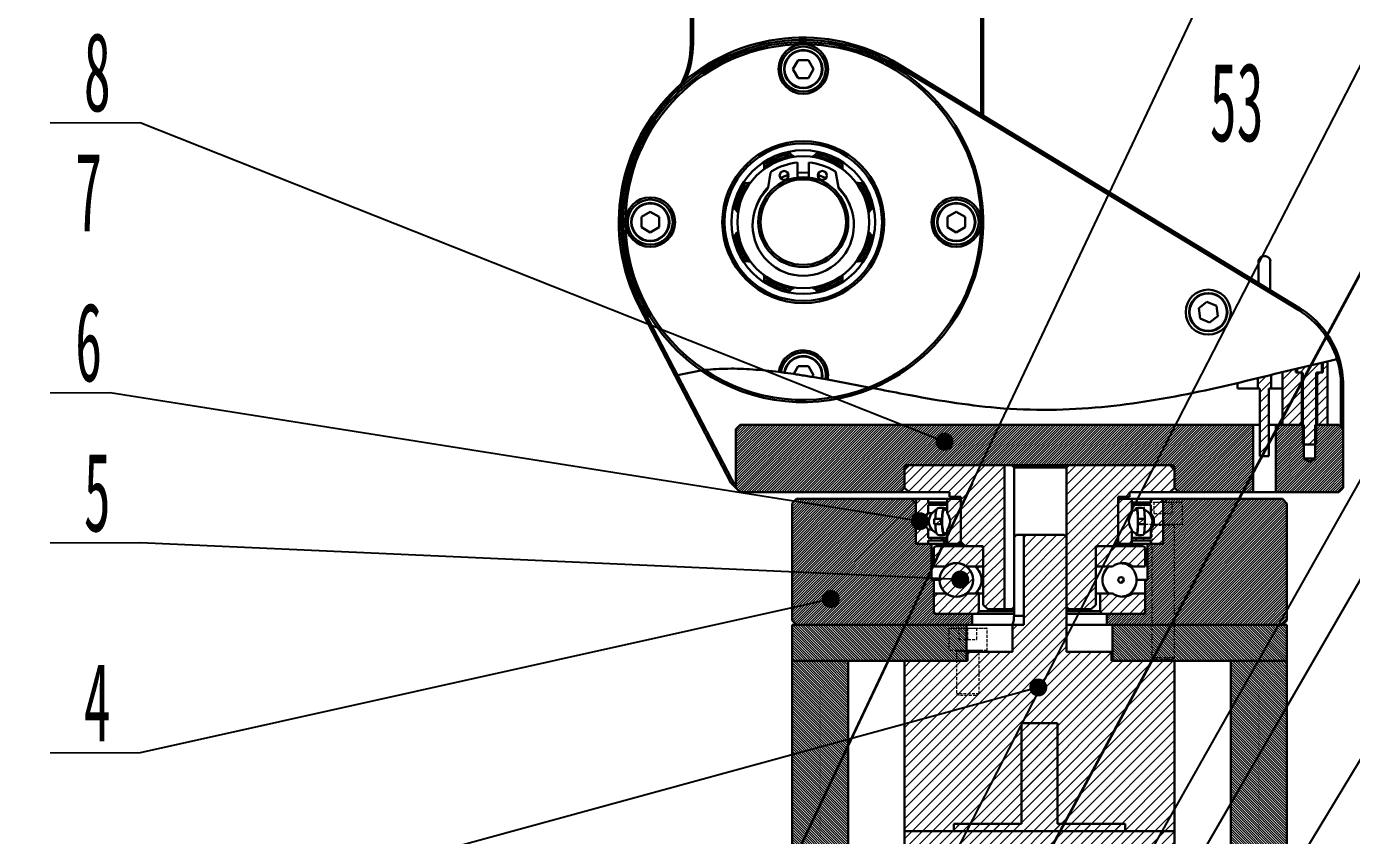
# Model space of a CAD drawing. Header units: millimetres. Extents: x 0 to 4220, y 0 to 2956.
# Drawn here: x 469 to 1058, y 1723 to 2083 of the extents above; entities that cross this region are included whole.
import ezdxf

# ---------------------------------------------------------------- set-up
doc = ezdxf.new("R2010")
doc.units = ezdxf.units.MM
doc.linetypes.add('SLD-实线', pattern=[0])
doc.linetypes.add('SLD-虚线', pattern=[1.905, 1.27, -0.635])
doc.layers.add('文字', color=7, linetype='SLD-实线', lineweight=15)
doc.styles.add('SLDTEXTSTYLE4', font='HYSWLONGFANGSONG.TTF', dxfattribs={"width": 0.67})
doc.styles.get("Standard").update_dxf_attribs({"font": 'HYSWLONGFANGSONG.TTF'})
doc.dimstyles.new('SLDDIMSTYLE0', dxfattribs={"dimtxt": 0, "dimasz": 8, "dimexe": 0, "dimexo": 0.0625, "dimgap": 0, "dimtad": 0, "dimtih": 1, "dimtoh": 1, "dimdec": 0, "dimrnd": 1e-09, "dimzin": 0, "dimdsep": 46, "dimtxsty": 'Standard', "dimblk1": 'DOT', "dimblk2": 'DOT', "dimsah": 1, "dimcen": 0.09, "dimadec": 0, "dimazin": 0, "dimtfac": 8, "dimtdec": 0, "dimtofl": 0, "dimtmove": 0, "dimatfit": 3, "dimldrblk": 'DOT', "dimfxl": 0, "dimfrac": 2, "dimtolj": 1, "dimtzin": 0, "dimarcsym": 0})
doc.dimstyles.new('SLDDIMSTYLE1', dxfattribs={"dimtxt": 0, "dimasz": 30, "dimexe": 0, "dimexo": 0.0625, "dimgap": 0, "dimtad": 0, "dimtih": 1, "dimtoh": 1, "dimdec": 0, "dimrnd": 1e-09, "dimzin": 0, "dimdsep": 46, "dimtxsty": 'Standard', "dimblk1": 'NONE', "dimblk2": 'NONE', "dimsah": 1, "dimcen": 0.09, "dimadec": 0, "dimazin": 0, "dimtfac": 30, "dimtdec": 0, "dimtofl": 0, "dimtmove": 0, "dimatfit": 3, "dimldrblk": 'NONE', "dimfxl": 0, "dimfrac": 2, "dimtolj": 1, "dimtzin": 0, "dimarcsym": 0})

# ---------------------------------------------------------------- blocks, each defined once
blk = doc.blocks.new('SW_NOTE_7')
at = {"layer": '文字', "color": 0}
for p, q in [((-40, 0), (0, 0)), ((0, 0), (-40, 0)), ((-40, 0), (0, 0)), ((0, 0), (-40, 0)), ((-40, 0), (0, 0)), ((0, 0), (-40, 0))]:
    blk.add_line(p, q, dxfattribs=at)
at = {"layer": '文字', "color": 0, "insert": (-25.13, 40.12), "char_height": 35, "attachment_point": 1, "style": 'SLDTEXTSTYLE4'}
blk.add_mtext('5', dxfattribs=at)
blk = doc.blocks.new('_DOT')
at = {"color": 0, "linetype": 'ByBlock', "lineweight": -2}
blk.add_line((-0.5, 0), (-1, 0), dxfattribs=at)
at = {"color": 0, "linetype": 'ByBlock', "const_width": 0.5}
blk.add_lwpolyline([(-0.25, 0, 1), (0.25, 0, 1)], format="xyb", close=True, dxfattribs=at)
blk = doc.blocks.new('SW_NOTE_11')
at = {"layer": '文字', "color": 0}
for p, q in [((-40, 0), (0, 0)), ((0, 0), (-40, 0)), ((-40, 0), (0, 0)), ((0, 0), (-40, 0)), ((-40, 0), (0, 0)), ((0, 0), (-40, 0))]:
    blk.add_line(p, q, dxfattribs=at)
at = {"layer": '文字', "color": 0, "insert": (-25.13, 40.12), "char_height": 35, "attachment_point": 1, "style": 'SLDTEXTSTYLE4'}
blk.add_mtext('4', dxfattribs=at)
blk = doc.blocks.new('SW_NOTE_12')
at = {"layer": '文字', "color": 0}
for p, q in [((-40, 0), (0, 0)), ((0, 0), (-40, 0)), ((-40, 0), (0, 0)), ((0, 0), (-40, 0)), ((-40, 0), (0, 0)), ((0, 0), (-40, 0))]:
    blk.add_line(p, q, dxfattribs=at)
at = {"layer": '文字', "color": 0, "insert": (-25.1, 40.12), "char_height": 35, "attachment_point": 1, "style": 'SLDTEXTSTYLE4'}
blk.add_mtext('8', dxfattribs=at)
blk = doc.blocks.new('_NONE')
blk = doc.blocks.new('SW_NOTE_24')
at = {"layer": '文字', "color": 0}
for p, q in [((-26.67, 0), (0, 0)), ((0, 0), (-26.67, 0)), ((-26.67, 0), (0, 0)), ((0, 0), (-26.67, 0)), ((-26.67, 0), (0, 0)), ((0, 0), (-26.67, 0))]:
    blk.add_line(p, q, dxfattribs=at)
at = {"layer": '文字', "color": 0, "insert": (-9.64, 40.12), "char_height": 35, "attachment_point": 2, "style": 'SLDTEXTSTYLE4'}
blk.add_mtext('6', dxfattribs=at)

msp = doc.modelspace()

# ---------------------------------------------------------------- hatches: boundary and pattern name
at = {"linetype": 'SLD-实线', "lineweight": 0}
h = msp.add_hatch(dxfattribs=at)
h.set_pattern_fill('ANSI31', style=0)
edge = h.paths.add_edge_path(flags=0)
edge.add_line((1042.17, 1932.75), (1042.17, 1932.45))
edge.add_line((1042.17, 1932.45), (1040.93, 1932.45))
edge.add_spline(control_points=[(1040.93, 1932.45), (1038.68, 1931.91), (1036.44, 1931.36), (1034.18, 1930.81)], knot_values=[0.936884, 0.936884, 0.936884, 0.936884, 0.940173, 0.940173, 0.940173, 0.940173], weights=[1, 1, 1, 1], degree=3, periodic=0)
edge.add_line((1034.18, 1930.81), (1034.18, 1929.05))
edge.add_line((1034.18, 1929.05), (1036.28, 1929.05))
edge.add_arc((1036.28, 1928.65), 0.4, 0, 90, ccw=False)
edge.add_line((1036.68, 1928.65), (1036.68, 1897.55))
edge.add_line((1036.68, 1897.55), (1037.55, 1897.05))
edge.add_line((1037.55, 1897.05), (1041.82, 1897.05))
edge.add_line((1041.82, 1897.05), (1042.68, 1897.55))
edge.add_line((1042.68, 1897.55), (1042.68, 1928.65))
edge.add_arc((1043.08, 1928.65), 0.4, 90, 180, ccw=False)
edge.add_line((1043.08, 1929.05), (1045.18, 1929.05))
edge.add_line((1045.18, 1929.05), (1045.18, 1933.47))
edge.add_spline(control_points=[(1045.18, 1933.47), (1044.18, 1933.23), (1043.17, 1932.99), (1042.17, 1932.75)], knot_values=[0.934799, 0.934799, 0.934799, 0.934799, 0.936277, 0.936277, 0.936277, 0.936277], weights=[1, 1, 1, 1], degree=3, periodic=0)
h = msp.add_hatch(dxfattribs=at)
h.set_pattern_fill('ANSI31', style=0)
edge = h.paths.add_edge_path(flags=0)
edge.add_line((1047.68, 1905.85), (1047.68, 1934.05))
edge.add_spline(control_points=[(1047.68, 1934.05), (1047.02, 1933.9), (1046.35, 1933.74), (1045.68, 1933.58)], knot_values=[0.933572, 0.933572, 0.933572, 0.933572, 0.934554, 0.934554, 0.934554, 0.934554], weights=[1, 1, 1, 1], degree=3, periodic=0)
edge.add_line((1045.68, 1933.58), (1045.68, 1929.05))
edge.add_line((1045.68, 1929.05), (1043.08, 1929.05))
edge.add_line((1043.08, 1929.05), (1043.08, 1905.85))
edge.add_line((1043.08, 1905.85), (1047.68, 1905.85))
h = msp.add_hatch(dxfattribs=at)
h.set_pattern_fill('ANSI31', style=0)
edge = h.paths.add_edge_path(flags=0)
edge.add_line((1016.68, 1926.51), (1016.68, 1921.85))
edge.add_line((1016.68, 1921.85), (1017.68, 1921.85))
edge.add_line((1017.68, 1921.85), (1017.68, 1891.85))
edge.add_line((1017.68, 1891.85), (1021.68, 1891.85))
edge.add_line((1021.68, 1891.85), (1021.68, 1921.85))
edge.add_line((1021.68, 1921.85), (1022.68, 1921.85))
edge.add_line((1022.68, 1921.85), (1022.68, 1927.98))
edge.add_spline(control_points=[(1022.68, 1927.98), (1020.69, 1927.49), (1018.69, 1927), (1016.68, 1926.51)], knot_values=[0.945734, 0.945734, 0.945734, 0.945734, 0.948611, 0.948611, 0.948611, 0.948611], weights=[1, 1, 1, 1], degree=3, periodic=0)
h = msp.add_hatch(dxfattribs=at)
h.set_pattern_fill('ANSI31', style=0)
edge = h.paths.add_edge_path(flags=0)
edge.add_line((1027.68, 1929.21), (1027.68, 1905.85))
edge.add_line((1027.68, 1905.85), (1036.28, 1905.85))
edge.add_line((1036.28, 1905.85), (1036.28, 1929.05))
edge.add_line((1036.28, 1929.05), (1033.68, 1929.05))
edge.add_line((1033.68, 1929.05), (1033.68, 1930.69))
edge.add_spline(control_points=[(1033.68, 1930.69), (1031.69, 1930.2), (1029.69, 1929.71), (1027.68, 1929.21)], knot_values=[0.940416, 0.940416, 0.940416, 0.940416, 0.943324, 0.943324, 0.943324, 0.943324], weights=[1, 1, 1, 1], degree=3, periodic=0)
h = msp.add_hatch(dxfattribs=at)
h.set_pattern_fill('ANSI31', scale=0.25, style=0)
edge = h.paths.add_edge_path(flags=0)
edge.add_line((784.68, 1903.85), (784.68, 1877.85))
edge.add_line((784.68, 1877.85), (786.68, 1875.85))
edge.add_line((786.68, 1875.85), (857.68, 1875.85))
edge.add_line((857.68, 1875.85), (859.68, 1877.85))
edge.add_line((859.68, 1877.85), (859.68, 1886.85))
edge.add_arc((860.68, 1886.85), 1, 90, 180, ccw=False)
edge.add_line((860.68, 1887.85), (978.68, 1887.85))
edge.add_arc((978.68, 1886.85), 1, 0, 90, ccw=False)
edge.add_line((979.68, 1886.85), (979.68, 1877.85))
edge.add_line((979.68, 1877.85), (981.68, 1875.85))
edge.add_line((981.68, 1875.85), (1014.68, 1875.85))
edge.add_line((1014.68, 1875.85), (1014.68, 1905.85))
edge.add_line((1014.68, 1905.85), (786.68, 1905.85))
edge.add_line((786.68, 1905.85), (784.68, 1903.85))
h = msp.add_hatch(dxfattribs=at)
h.set_pattern_fill('ANSI31', scale=0.25, style=0)
h.paths.add_polyline_path([(1037.18, 1890.85), (1037.18, 1905.85), (1024.68, 1905.85), (1024.68, 1875.85), (1052.68, 1875.85), (1054.68, 1877.85), (1054.68, 1903.85), (1052.68, 1905.85), (1042.18, 1905.85), (1042.18, 1890.85), (1039.68, 1889.35)], flags=0)
h = msp.add_hatch(dxfattribs=at)
h.set_pattern_fill('ANSI31', style=0)
h.paths.add_polyline_path([(886.68, 1851.85), (894.68, 1851.85), (894.68, 1825.85), (896.68, 1823.85), (904.08, 1823.85), (904.08, 1887.85), (861.68, 1887.85), (859.68, 1885.85), (859.68, 1877.85), (861.68, 1875.85), (879.68, 1875.85), (879.68, 1873.85), (884.68, 1873.85), (884.68, 1853.85)], flags=0)
h = msp.add_hatch(dxfattribs=at)
h.set_pattern_fill('ANSI31', style=0)
h.paths.add_polyline_path([(944.68, 1851.85), (952.68, 1851.85), (954.68, 1853.85), (954.68, 1873.85), (959.68, 1873.85), (959.68, 1875.85), (977.68, 1875.85), (979.68, 1877.85), (979.68, 1885.85), (977.68, 1887.85), (932.68, 1887.85), (931.68, 1886.85), (931.68, 1824.85), (932.68, 1823.85), (942.68, 1823.85), (944.68, 1825.85)], flags=0)
h = msp.add_hatch(dxfattribs=at)
h.set_pattern_fill('ANSI31', scale=0.25, style=0)
h.paths.add_polyline_path([(872.68, 1821.85), (872.68, 1836.85), (871.68, 1836.85), (871.68, 1852.85), (864.68, 1852.85), (864.68, 1870.85), (862.68, 1872.85), (811.68, 1872.85), (809.68, 1870.85), (809.68, 1818.85), (811.68, 1816.85), (889.68, 1816.85), (889.68, 1821.85)], flags=0)
h = msp.add_hatch(dxfattribs=at)
h.set_pattern_fill('ANSI31', style=0)
edge = h.paths.add_edge_path(flags=0)
edge.add_line((870.18, 1871.25), (870.18, 1872.85))
edge.add_line((870.18, 1872.85), (865.88, 1872.85))
edge.add_arc((865.88, 1871.65), 1.2, 90, 180)
edge.add_line((864.68, 1871.65), (864.68, 1854.05))
edge.add_arc((865.88, 1854.05), 1.2, 180, 270)
edge.add_line((865.88, 1852.85), (870.18, 1852.85))
edge.add_line((870.18, 1852.85), (870.18, 1854.45))
edge.add_line((870.18, 1854.45), (876.75, 1854.45))
edge.add_line((876.75, 1854.45), (876.75, 1855.52))
edge.add_line((876.75, 1855.52), (870.18, 1855.52))
edge.add_line((870.18, 1855.52), (870.18, 1859.24))
edge.add_arc((874.38, 1862.85), 5.54, 139.34713, 220.65287, ccw=False)
edge.add_line((870.18, 1866.46), (870.18, 1870.18))
edge.add_line((870.18, 1870.18), (876.75, 1870.18))
edge.add_line((876.75, 1870.18), (876.75, 1871.25))
edge.add_line((876.75, 1871.25), (870.18, 1871.25))
h = msp.add_hatch(dxfattribs=at)
h.set_pattern_fill('ANSI31', style=0)
edge = h.paths.add_edge_path(flags=0)
edge.add_arc((883.48, 1871.65), 1.2, 0, 90)
edge.add_line((883.48, 1872.85), (878.58, 1872.85))
edge.add_line((878.58, 1872.85), (878.58, 1866.46))
edge.add_arc((874.38, 1862.85), 5.54, -40.65287, 40.65287, ccw=False)
edge.add_line((878.58, 1859.24), (878.58, 1852.85))
edge.add_line((878.58, 1852.85), (883.48, 1852.85))
edge.add_arc((883.48, 1854.05), 1.2, 270, 360)
edge.add_line((884.68, 1854.05), (884.68, 1871.65))
h = msp.add_hatch(dxfattribs=at)
h.set_pattern_fill('ANSI31', scale=0.25, style=0)
h.paths.add_polyline_path([(949.68, 1821.85), (949.68, 1816.85), (1027.68, 1816.85), (1029.68, 1818.85), (1029.68, 1870.85), (1027.68, 1872.85), (976.68, 1872.85), (974.68, 1870.85), (974.68, 1852.85), (967.68, 1852.85), (967.68, 1836.85), (966.68, 1836.85), (966.68, 1821.85)], flags=0)
h = msp.add_hatch(dxfattribs=at)
h.set_pattern_fill('ANSI31', style=0)
edge = h.paths.add_edge_path(flags=0)
edge.add_arc((955.88, 1871.65), 1.2, 90, 180)
edge.add_line((954.68, 1871.65), (954.68, 1854.05))
edge.add_arc((955.88, 1854.05), 1.2, 180, 270)
edge.add_line((955.88, 1852.85), (960.78, 1852.85))
edge.add_line((960.78, 1852.85), (960.78, 1859.24))
edge.add_arc((964.98, 1862.85), 5.54, 139.34713, 220.65287, ccw=False)
edge.add_line((960.78, 1866.46), (960.78, 1872.85))
edge.add_line((960.78, 1872.85), (955.88, 1872.85))
h = msp.add_hatch(dxfattribs=at)
h.set_pattern_fill('ANSI31', style=0)
edge = h.paths.add_edge_path(flags=0)
edge.add_line((969.18, 1872.85), (969.18, 1871.25))
edge.add_line((969.18, 1871.25), (962.61, 1871.25))
edge.add_line((962.61, 1871.25), (962.61, 1870.18))
edge.add_line((962.61, 1870.18), (969.18, 1870.18))
edge.add_line((969.18, 1870.18), (969.18, 1866.46))
edge.add_arc((964.98, 1862.85), 5.54, -40.65287, 40.65287, ccw=False)
edge.add_line((969.18, 1859.24), (969.18, 1855.52))
edge.add_line((969.18, 1855.52), (962.61, 1855.52))
edge.add_line((962.61, 1855.52), (962.61, 1854.45))
edge.add_line((962.61, 1854.45), (969.18, 1854.45))
edge.add_line((969.18, 1854.45), (969.18, 1852.85))
edge.add_line((969.18, 1852.85), (973.48, 1852.85))
edge.add_arc((973.48, 1854.05), 1.2, 270, 360)
edge.add_line((974.68, 1854.05), (974.68, 1871.65))
edge.add_arc((973.48, 1871.65), 1.2, 0, 90)
edge.add_line((973.48, 1872.85), (969.18, 1872.85))
h = msp.add_hatch(dxfattribs=at)
h.set_pattern_fill('ANSI31', style=0)
h.paths.add_polyline_path([(875.91, 1864.07), (872.85, 1864.07), (872.85, 1861.63), (875.91, 1861.63)], flags=0)
h = msp.add_hatch(dxfattribs=at)
h.set_pattern_fill('ANSI31', style=0)
h.paths.add_polyline_path([(966.51, 1864.07), (963.45, 1864.07), (963.45, 1861.63), (966.51, 1861.63)], flags=0)
h = msp.add_hatch(dxfattribs=at)
h.set_pattern_fill('ANSI31', style=0)
h.paths.add_polyline_path([(859.68, 1745.25), (859.68, 1725.25), (979.68, 1725.25), (979.68, 1745.25), (979.68, 1800.85), (951.68, 1800.85), (951.68, 1804.85), (931.68, 1804.85), (931.68, 1855.85), (930.68, 1856.85), (912.68, 1856.85), (912.68, 1816.85), (907.68, 1816.85), (907.68, 1804.85), (887.68, 1804.85), (887.68, 1800.85), (859.68, 1800.85)], flags=0)
h = msp.add_hatch(dxfattribs=at)
h.set_pattern_fill('ANSI31', style=0)
edge = h.paths.add_edge_path(flags=0)
edge.add_line((872.68, 1842.85), (878.18, 1842.85))
edge.add_arc((882.68, 1836.85), 7.5, 53.1301, 126.8699, ccw=False)
edge.add_line((887.18, 1842.85), (894.68, 1842.85))
edge.add_line((894.68, 1842.85), (894.68, 1850.65))
edge.add_arc((893.48, 1850.65), 1.2, 0, 90)
edge.add_line((893.48, 1851.85), (873.88, 1851.85))
edge.add_arc((873.88, 1850.65), 1.2, 90, 180)
edge.add_line((872.68, 1850.65), (872.68, 1842.85))
h = msp.add_hatch(dxfattribs=at)
h.set_pattern_fill('ANSI31', style=0)
edge = h.paths.add_edge_path(flags=0)
edge.add_line((961.18, 1842.85), (966.68, 1842.85))
edge.add_line((966.68, 1842.85), (966.68, 1850.65))
edge.add_arc((965.48, 1850.65), 1.2, 0, 90)
edge.add_line((965.48, 1851.85), (945.88, 1851.85))
edge.add_arc((945.88, 1850.65), 1.2, 90, 180)
edge.add_line((944.68, 1850.65), (944.68, 1842.85))
edge.add_line((944.68, 1842.85), (952.18, 1842.85))
edge.add_arc((956.68, 1836.85), 7.5, 53.1301, 126.8699, ccw=False)
h = msp.add_hatch(dxfattribs=at)
h.set_pattern_fill('ANSI31', style=0)
edge = h.paths.add_edge_path(flags=0)
edge.add_arc((882.71, 1836.85), 7.47, 0, 360)
h = msp.add_hatch(dxfattribs=at)
h.set_pattern_fill('ANSI31', style=0)
edge = h.paths.add_edge_path(flags=0)
edge.add_arc((955.91, 1836.85), 1.26, 0, 360)
h = msp.add_hatch(dxfattribs=at)
h.set_pattern_fill('ANSI31', style=0)
edge = h.paths.add_edge_path(flags=0)
edge.add_line((878.18, 1830.85), (872.68, 1830.85))
edge.add_line((872.68, 1830.85), (872.68, 1823.05))
edge.add_arc((873.88, 1823.05), 1.2, 180, 270)
edge.add_line((873.88, 1821.85), (891.48, 1821.85))
edge.add_arc((891.48, 1823.05), 1.2, 270, 360)
edge.add_line((892.68, 1823.05), (892.68, 1830.85))
edge.add_line((892.68, 1830.85), (887.18, 1830.85))
edge.add_arc((882.68, 1836.85), 7.5, 233.1301, 306.8699, ccw=False)
h = msp.add_hatch(dxfattribs=at)
h.set_pattern_fill('ANSI31', style=0)
edge = h.paths.add_edge_path(flags=0)
edge.add_line((966.68, 1830.85), (961.18, 1830.85))
edge.add_arc((956.68, 1836.85), 7.5, 233.1301, 306.8699, ccw=False)
edge.add_line((952.18, 1830.85), (946.68, 1830.85))
edge.add_line((946.68, 1830.85), (946.68, 1823.05))
edge.add_arc((947.88, 1823.05), 1.2, 180, 270)
edge.add_line((947.88, 1821.85), (965.48, 1821.85))
edge.add_arc((965.48, 1823.05), 1.2, 270, 360)
edge.add_line((966.68, 1823.05), (966.68, 1830.85))
h = msp.add_hatch(dxfattribs=at)
h.set_pattern_fill('ANSI31', scale=0.25, angle=90, style=0)
h.paths.add_polyline_path([(809.68, 1816.85), (809.68, 1800.85), (887.18, 1800.85), (887.18, 1816.85)], flags=0)
h = msp.add_hatch(dxfattribs=at)
h.set_pattern_fill('ANSI31', scale=0.25, angle=90, style=0)
h.paths.add_polyline_path([(1029.68, 1800.85), (1029.68, 1816.85), (952.18, 1816.85), (952.18, 1800.85)], flags=0)
h = msp.add_hatch(dxfattribs=at)
h.set_pattern_fill('ANSI31', scale=0.25, angle=90, style=0)
h.paths.add_polyline_path([(809.68, 1800.85), (809.68, 1620.85), (815.48, 1620.85), (815.48, 1645.65), (819.68, 1648.17), (823.88, 1645.65), (823.88, 1620.85), (834.68, 1620.85), (834.68, 1800.85)], flags=0)
h = msp.add_hatch(dxfattribs=at)
h.set_pattern_fill('ANSI31', scale=0.25, angle=90, style=0)
h.paths.add_polyline_path([(1004.68, 1620.85), (1015.48, 1620.85), (1015.48, 1645.65), (1019.68, 1648.17), (1023.88, 1645.65), (1023.88, 1620.85), (1029.68, 1620.85), (1029.68, 1800.85), (1004.68, 1800.85)], flags=0)
h = msp.add_hatch(dxfattribs=at)
h.set_pattern_fill('ANSI31', style=0)
h.paths.add_polyline_path([(979.68, 1631.25), (979.68, 1651.25), (978.68, 1651.25), (978.68, 1705.25), (979.68, 1705.25), (979.68, 1725.25), (957.78, 1725.25), (957.78, 1728.45), (927.68, 1728.45), (927.68, 1773.25), (911.68, 1773.25), (911.68, 1728.45), (881.58, 1728.45), (881.58, 1725.25), (859.68, 1725.25), (859.68, 1705.25), (860.68, 1705.25), (860.68, 1651.25), (859.68, 1651.25), (859.68, 1631.25)], flags=0)

# ---------------------------------------------------------------- linework, layer by layer
at = {"color": 7, "linetype": 'SLD-实线', "lineweight": 30}
for p, q in [((894.68, 2507.85), (894.68, 2043.17)), ((764.68, 2075.22), (764.68, 2428.48)), ((765.68, 2428.48), (765.68, 2075.22)), ((765.68, 2075.22), (764.68, 2075.22)), ((812.39, 2067.82), (810.1, 2063.85)), ((816.97, 2067.82), (812.39, 2067.82)), ((819.26, 2063.85), (816.97, 2067.82)), ((810.1, 2063.85), (812.39, 2059.88)), ((816.97, 2059.88), (819.26, 2063.85)), ((856.77, 2065.05), (857.29, 2065.91)), ((1034.95, 1956.68), (856.77, 2065.05)), ((857.29, 2065.91), (1035.47, 1957.54)), ((812.39, 2059.88), (816.97, 2059.88)), ((812.18, 2022.33), (812.18, 2015.69)), ((817.18, 2015.69), (817.18, 2022.33)), ((799.02, 2011.17), (800.18, 2017.76)), ((829.18, 2017.76), (830.34, 2011.17)), ((746.68, 2000.43), (742.72, 1998.14)), ((742.72, 1998.14), (742.72, 1993.56)), ((750.65, 1998.14), (746.68, 2000.43)), ((750.65, 1993.56), (750.65, 1998.14)), ((882.68, 2000.43), (878.72, 1998.14)), ((878.72, 1998.14), (878.72, 1993.56)), ((886.65, 1998.14), (882.68, 2000.43)), ((886.65, 1993.56), (886.65, 1998.14)), ((742.72, 1993.56), (746.68, 1991.27)), ((746.68, 1991.27), (750.65, 1993.56)), ((878.72, 1993.56), (882.68, 1991.27)), ((882.68, 1991.27), (886.65, 1993.56)), ((742.83, 1958.46), (741.94, 1958)), ((757.76, 1927.59), (741.94, 1958)), ((742.83, 1958.46), (758.74, 1927.88)), ((994.09, 1960.39), (990.45, 1957.6)), ((990.45, 1957.6), (991.05, 1953.06)), ((998.32, 1958.64), (994.09, 1960.39)), ((998.91, 1954.09), (998.32, 1958.64)), ((1034.95, 1956.68), (1035.47, 1957.54)), ((991.05, 1953.06), (995.28, 1951.31)), ((995.28, 1951.31), (998.91, 1954.09)), ((812.39, 1931.82), (810.41, 1928.38)), ((816.97, 1931.82), (812.39, 1931.82)), ((819.26, 1927.85), (816.97, 1931.82)), ((1045.18, 1929.05), (1045.18, 1933.47)), ((1045.68, 1933.58), (1045.68, 1929.05)), ((1047.68, 1905.85), (1047.68, 1934.05)), ((1052.87, 1935.25), (1051.9, 1935.03)), ((758.74, 1927.88), (757.76, 1927.59)), ((782.51, 1880.02), (757.76, 1927.59)), ((769.19, 1929.9), (758.74, 1927.88)), ((758.74, 1927.88), (784.68, 1878.02)), ((770.78, 1930.17), (769.26, 1929.99)), ((804.77, 1929.14), (803.77, 1929.26)), ((804.77, 1929.14), (806.3, 1928.93)), ((806.45, 1928.92), (810.41, 1928.38)), ((818.81, 1927.06), (819.26, 1927.85)), ((818.81, 1927.06), (822.85, 1926.37)), ((823.04, 1926.34), (824.52, 1926.08)), ((825.51, 1925.9), (824.52, 1926.08)), ((825.51, 1925.9), (843.86, 1922.44)), ((1016.68, 1926.51), (1016.68, 1921.85)), ((1022.68, 1921.85), (1022.68, 1927.98)), ((1027.68, 1929.21), (1027.68, 1905.85)), ((1033.68, 1929.05), (1033.68, 1930.69)), ((1036.28, 1929.05), (1033.68, 1929.05)), ((1034.18, 1930.81), (1034.18, 1929.05)), ((1034.18, 1929.05), (1036.28, 1929.05)), ((1036.28, 1905.85), (1036.28, 1929.05)), ((1036.68, 1928.65), (1036.68, 1897.55)), ((1042.68, 1897.55), (1042.68, 1928.65)), ((1043.08, 1929.05), (1045.18, 1929.05)), ((1043.08, 1929.05), (1043.08, 1905.85)), ((1045.68, 1929.05), (1043.08, 1929.05)), ((845.66, 1922.09), (843.86, 1922.44)), ((1007.68, 1921.85), (1007.68, 1924.36)), ((1007.68, 1921.85), (1016.68, 1921.85)), ((1016.68, 1921.85), (1017.68, 1921.85)), ((1017.68, 1921.85), (1017.68, 1891.85)), ((1021.68, 1921.85), (1022.68, 1921.85)), ((1021.68, 1891.85), (1021.68, 1921.85)), ((1022.68, 1921.85), (1027.68, 1921.85)), ((1053.68, 1904.85), (1053.68, 1923.36)), ((1053.68, 1923.36), (1054.68, 1923.36)), ((1054.68, 1923.36), (1054.68, 1903.85)), ((784.68, 1903.85), (786.68, 1905.85)), ((784.68, 1903.85), (784.68, 1877.85)), ((786.68, 1905.85), (1014.68, 1905.85)), ((1014.68, 1875.85), (1014.68, 1905.85)), ((1017.68, 1905.85), (1014.68, 1905.85)), ((1024.68, 1905.85), (1021.68, 1905.85)), ((1024.68, 1905.85), (1024.68, 1875.85)), ((1024.68, 1905.85), (1037.18, 1905.85)), ((1027.68, 1905.85), (1036.28, 1905.85)), ((1037.18, 1890.85), (1037.18, 1905.85)), ((1042.18, 1905.85), (1042.18, 1890.85)), ((1042.18, 1905.85), (1052.68, 1905.85)), ((1043.08, 1905.85), (1047.68, 1905.85)), ((1052.68, 1905.85), (1054.68, 1903.85)), ((1054.68, 1877.85), (1054.68, 1903.85)), ((1037.55, 1897.05), (1036.68, 1897.55)), ((1037.55, 1897.05), (1041.82, 1897.05)), ((1042.68, 1897.55), (1041.82, 1897.05)), ((1017.68, 1891.85), (1021.68, 1891.85)), ((1039.68, 1889.35), (1037.18, 1890.85)), ((1042.18, 1890.85), (1037.18, 1890.85)), ((1042.18, 1890.85), (1039.68, 1889.35)), ((859.68, 1885.85), (861.68, 1887.85)), ((859.68, 1877.85), (859.68, 1886.85)), ((859.68, 1885.85), (859.68, 1877.85)), ((978.68, 1887.85), (860.68, 1887.85)), ((904.08, 1887.85), (861.68, 1887.85)), ((904.08, 1823.85), (904.08, 1887.85)), ((908.37, 1886.85), (907.31, 1887.85)), ((931.68, 1886.85), (908.37, 1886.85)), ((908.37, 1886.85), (908.37, 1824.85)), ((931.68, 1886.85), (932.68, 1887.85)), ((931.68, 1886.85), (931.68, 1824.85)), ((977.68, 1887.85), (932.68, 1887.85)), ((977.68, 1887.85), (979.68, 1885.85)), ((979.68, 1886.85), (979.68, 1877.85)), ((979.68, 1877.85), (979.68, 1885.85)), ((784.68, 1877.85), (782.51, 1880.02)), ((786.68, 1875.85), (784.68, 1877.85)), ((786.68, 1875.85), (857.68, 1875.85)), ((809.68, 1870.85), (811.68, 1872.85)), ((811.68, 1872.85), (862.68, 1872.85)), ((859.68, 1877.85), (857.68, 1875.85)), ((861.68, 1875.85), (857.68, 1875.85)), ((861.68, 1875.85), (859.68, 1877.85)), ((861.68, 1875.85), (879.68, 1875.85)), ((862.68, 1872.85), (864.68, 1870.85)), ((862.68, 1872.85), (865.88, 1872.85)), ((870.18, 1872.85), (865.88, 1872.85)), ((870.18, 1871.25), (870.18, 1872.85)), ((870.18, 1872.85), (878.58, 1872.85)), ((878.58, 1872.85), (878.58, 1866.46)), ((883.48, 1872.85), (878.58, 1872.85)), ((879.68, 1875.85), (879.68, 1873.85)), ((884.68, 1873.85), (879.68, 1873.85)), ((883.48, 1872.85), (884.68, 1872.85)), ((884.68, 1873.85), (884.68, 1853.85)), ((954.68, 1853.85), (954.68, 1873.85)), ((959.68, 1873.85), (954.68, 1873.85)), ((954.68, 1872.85), (955.88, 1872.85)), ((960.78, 1872.85), (955.88, 1872.85)), ((959.68, 1873.85), (959.68, 1875.85)), ((959.68, 1875.85), (977.68, 1875.85)), ((960.78, 1872.85), (969.18, 1872.85)), ((960.78, 1866.46), (960.78, 1872.85)), ((969.18, 1872.85), (969.18, 1871.25)), ((973.48, 1872.85), (969.18, 1872.85)), ((973.48, 1872.85), (976.68, 1872.85)), ((974.68, 1870.85), (976.68, 1872.85)), ((976.68, 1872.85), (1027.68, 1872.85)), ((979.68, 1877.85), (977.68, 1875.85)), ((981.68, 1875.85), (977.68, 1875.85)), ((981.68, 1875.85), (979.68, 1877.85)), ((981.68, 1875.85), (1014.68, 1875.85)), ((1024.68, 1875.85), (1014.68, 1875.85)), ((1024.68, 1875.85), (1052.68, 1875.85)), ((1027.68, 1872.85), (1029.68, 1870.85)), ((1054.68, 1877.85), (1052.68, 1875.85)), ((809.68, 1870.85), (809.68, 1818.85)), ((864.68, 1871.65), (864.68, 1854.05)), ((864.68, 1852.85), (864.68, 1870.85)), ((870.18, 1871.25), (876.75, 1871.25)), ((870.18, 1866.46), (870.18, 1870.18)), ((876.75, 1870.18), (870.18, 1870.18)), ((876.75, 1871.25), (876.75, 1870.18)), ((878.58, 1871.25), (876.75, 1871.25)), ((878.58, 1870.18), (876.75, 1870.18)), ((884.68, 1854.05), (884.68, 1871.65)), ((954.68, 1871.65), (954.68, 1854.05)), ((962.61, 1871.25), (960.78, 1871.25)), ((962.61, 1870.18), (960.78, 1870.18)), ((962.61, 1870.18), (962.61, 1871.25)), ((962.61, 1871.25), (969.18, 1871.25)), ((969.18, 1870.18), (962.61, 1870.18)), ((969.18, 1870.18), (969.18, 1866.46)), ((974.68, 1854.05), (974.68, 1871.65)), ((974.68, 1870.85), (974.68, 1852.85)), ((1029.68, 1818.85), (1029.68, 1870.85)), ((870.18, 1866.46), (871.88, 1866.46)), ((872.85, 1864.07), (872.85, 1861.63)), ((875.91, 1864.07), (872.85, 1864.07)), ((872.85, 1861.63), (875.91, 1861.63)), ((875.91, 1864.07), (876.36, 1864.07)), ((875.91, 1861.63), (875.91, 1864.07)), ((875.91, 1861.63), (876.36, 1861.63)), ((963.41, 1864.07), (963.45, 1864.07)), ((963.41, 1861.63), (963.45, 1861.63)), ((963.45, 1864.07), (963.45, 1861.63)), ((966.51, 1864.07), (963.45, 1864.07)), ((963.45, 1861.63), (966.51, 1861.63)), ((966.51, 1861.63), (966.51, 1864.07)), ((968.5, 1866.46), (969.18, 1866.46)), ((870.18, 1855.52), (870.18, 1859.24)), ((870.18, 1859.24), (871.88, 1859.24)), ((870.18, 1855.52), (876.75, 1855.52)), ((876.75, 1855.52), (876.75, 1854.45)), ((878.58, 1855.52), (876.75, 1855.52)), ((878.58, 1859.24), (878.58, 1852.85)), ((909.43, 1856.85), (908.37, 1855.85)), ((908.37, 1855.85), (908.37, 1820.85)), ((909.43, 1856.85), (912.68, 1856.85)), ((912.68, 1816.85), (912.68, 1856.85)), ((912.68, 1856.85), (930.68, 1856.85)), ((930.68, 1856.85), (931.68, 1855.85)), ((931.68, 1804.85), (931.68, 1855.85)), ((960.78, 1852.85), (960.78, 1859.24)), ((962.61, 1855.52), (960.78, 1855.52)), ((962.61, 1854.45), (962.61, 1855.52)), ((962.61, 1855.52), (969.18, 1855.52)), ((968.5, 1859.24), (969.18, 1859.24)), ((969.18, 1859.24), (969.18, 1855.52)), ((864.68, 1852.85), (871.68, 1852.85)), ((865.88, 1852.85), (870.18, 1852.85)), ((870.18, 1852.85), (870.18, 1854.45)), ((876.75, 1854.45), (870.18, 1854.45)), ((871.68, 1836.85), (871.68, 1852.85)), ((878.58, 1852.85), (871.68, 1852.85)), ((872.68, 1850.65), (872.68, 1842.85)), ((893.48, 1851.85), (873.88, 1851.85)), ((878.58, 1854.45), (876.75, 1854.45)), ((878.58, 1852.85), (883.48, 1852.85)), ((883.48, 1852.85), (885.68, 1852.85)), ((886.68, 1851.85), (884.68, 1853.85)), ((886.68, 1851.85), (894.68, 1851.85)), ((894.68, 1851.85), (894.68, 1825.85)), ((894.68, 1842.85), (894.68, 1850.65)), ((944.68, 1825.85), (944.68, 1851.85)), ((944.68, 1851.85), (952.68, 1851.85)), ((944.68, 1850.65), (944.68, 1842.85)), ((965.48, 1851.85), (945.88, 1851.85)), ((954.68, 1853.85), (952.68, 1851.85)), ((953.68, 1852.85), (955.88, 1852.85)), ((955.88, 1852.85), (960.78, 1852.85)), ((962.61, 1854.45), (960.78, 1854.45)), ((967.68, 1852.85), (960.78, 1852.85)), ((969.18, 1854.45), (962.61, 1854.45)), ((966.68, 1842.85), (966.68, 1850.65)), ((967.68, 1852.85), (967.68, 1836.85)), ((967.68, 1852.85), (974.68, 1852.85)), ((969.18, 1854.45), (969.18, 1852.85)), ((969.18, 1852.85), (973.48, 1852.85)), ((872.68, 1842.85), (878.18, 1842.85)), ((878.18, 1842.85), (878.26, 1842.85)), ((887.18, 1842.85), (894.68, 1842.85)), ((892.87, 1842.85), (891.91, 1841.97)), ((944.68, 1842.85), (952.18, 1842.85)), ((959.91, 1842.85), (961.18, 1842.85)), ((961.18, 1842.85), (966.68, 1842.85)), ((871.68, 1836.85), (872.68, 1836.85)), ((872.68, 1821.85), (872.68, 1836.85)), ((872.68, 1836.85), (875.24, 1836.85)), ((891.91, 1831.73), (892.87, 1830.85)), ((962.85, 1836.85), (966.68, 1836.85)), ((966.68, 1836.85), (966.68, 1821.85)), ((966.68, 1836.85), (967.68, 1836.85)), ((872.68, 1830.85), (872.68, 1823.05)), ((878.18, 1830.85), (872.68, 1830.85)), ((878.18, 1830.85), (878.26, 1830.85)), ((892.68, 1830.85), (887.18, 1830.85)), ((892.68, 1823.05), (892.68, 1830.85)), ((892.68, 1830.85), (894.68, 1830.85)), ((896.68, 1823.85), (894.68, 1825.85)), ((944.68, 1825.85), (942.68, 1823.85)), ((944.68, 1830.85), (946.68, 1830.85)), ((946.68, 1830.85), (946.68, 1823.05)), ((952.18, 1830.85), (946.68, 1830.85)), ((959.91, 1830.85), (961.18, 1830.85)), ((966.68, 1830.85), (961.18, 1830.85)), ((966.68, 1823.05), (966.68, 1830.85)), ((872.68, 1821.85), (889.68, 1821.85)), ((873.88, 1821.85), (891.48, 1821.85)), ((889.68, 1821.85), (889.68, 1816.85)), ((908.37, 1821.85), (891.48, 1821.85)), ((904.08, 1823.85), (896.68, 1823.85)), ((904.08, 1823.85), (907.31, 1823.85)), ((907.31, 1823.85), (908.37, 1824.85)), ((908.37, 1823.85), (907.31, 1823.85)), ((908.37, 1820.85), (912.68, 1820.85)), ((932.68, 1823.85), (931.68, 1824.85)), ((932.68, 1823.85), (931.68, 1823.85)), ((947.88, 1821.85), (931.68, 1821.85)), ((942.68, 1823.85), (932.68, 1823.85)), ((947.88, 1821.85), (965.48, 1821.85)), ((949.68, 1816.85), (949.68, 1821.85)), ((949.68, 1821.85), (966.68, 1821.85)), ((811.68, 1816.85), (809.68, 1818.85)), ((809.68, 1816.85), (809.68, 1800.85)), ((809.68, 1816.85), (887.18, 1816.85)), ((811.68, 1816.85), (889.68, 1816.85)), ((887.18, 1800.85), (887.18, 1816.85)), ((907.68, 1816.85), (889.68, 1816.85)), ((907.68, 1816.85), (907.68, 1804.85)), ((907.68, 1816.85), (912.68, 1816.85)), ((949.68, 1816.85), (931.68, 1816.85)), ((949.68, 1816.85), (1027.68, 1816.85)), ((952.18, 1816.85), (952.18, 1800.85)), ((952.18, 1816.85), (1029.68, 1816.85)), ((1029.68, 1818.85), (1027.68, 1816.85)), ((1029.68, 1800.85), (1029.68, 1816.85)), ((887.68, 1804.85), (887.68, 1800.85)), ((887.68, 1804.85), (907.68, 1804.85)), ((931.68, 1804.85), (951.68, 1804.85)), ((951.68, 1800.85), (951.68, 1804.85)), ((809.68, 1800.85), (809.68, 1620.85)), ((809.68, 1800.85), (834.68, 1800.85)), ((809.68, 1800.85), (887.18, 1800.85)), ((834.68, 1800.85), (834.68, 1620.85)), ((859.68, 1800.85), (859.68, 1745.25)), ((859.68, 1800.85), (887.68, 1800.85)), ((951.68, 1800.85), (979.68, 1800.85)), ((952.18, 1800.85), (1029.68, 1800.85)), ((979.68, 1745.25), (979.68, 1800.85)), ((1004.68, 1620.85), (1004.68, 1800.85)), ((1004.68, 1800.85), (1029.68, 1800.85)), ((1029.68, 1620.85), (1029.68, 1800.85)), ((911.68, 1773.25), (911.68, 1728.45)), ((911.68, 1773.25), (927.68, 1773.25)), ((927.68, 1728.45), (927.68, 1773.25)), ((859.68, 1745.25), (859.68, 1725.25)), ((979.68, 1725.25), (979.68, 1745.25)), ((881.58, 1728.45), (881.58, 1725.25)), ((881.58, 1728.45), (911.68, 1728.45)), ((927.68, 1728.45), (957.78, 1728.45)), ((957.78, 1725.25), (957.78, 1728.45)), ((859.68, 1725.25), (859.68, 1705.25)), ((881.58, 1725.25), (859.68, 1725.25)), ((859.68, 1725.25), (979.68, 1725.25)), ((979.68, 1725.25), (957.78, 1725.25)), ((979.68, 1705.25), (979.68, 1725.25))]:
    msp.add_line(p, q, dxfattribs=at)
at = {"color": 8, "linetype": 'SLD-实线', "lineweight": 30}
for p, q in [((893.68, 2043.78), (893.68, 2495.24)), ((860.68, 1886.85), (859.68, 1886.85)), ((979.68, 1886.85), (978.68, 1886.85)), ((892.68, 1823.05), (908.37, 1823.05)), ((931.68, 1823.05), (946.68, 1823.05))]:
    msp.add_line(p, q, dxfattribs=at)
at = {"color": 7, "linetype": 'SLD-虚线', "lineweight": 0}
for p, q in [((966.18, 1871.25), (966.18, 1861.45)), ((983.16, 1871.25), (966.21, 1871.25)), ((966.38, 1871.45), (982.98, 1871.45)), ((970.72, 1871.45), (974.68, 1871.45)), ((970.72, 1866.45), (970.72, 1871.45)), ((974.68, 1871.45), (978.65, 1871.45)), ((974.68, 1866.45), (974.68, 1871.45)), ((978.65, 1866.45), (978.65, 1871.45)), ((983.18, 1861.45), (983.18, 1871.25)), ((983.16, 1861.45), (966.21, 1861.45)), ((980.06, 1861.45), (969.3, 1861.45)), ((970.72, 1866.45), (974.68, 1866.45)), ((974.68, 1866.45), (978.65, 1866.45)), ((969.68, 1861.05), (969.68, 1802.25)), ((979.68, 1861.05), (969.68, 1861.05)), ((979.68, 1802.25), (979.68, 1861.05)), ((879.36, 1815.25), (879.36, 1805.45)), ((896.34, 1815.25), (879.39, 1815.25)), ((879.56, 1815.45), (896.16, 1815.45)), ((883.9, 1815.45), (887.86, 1815.45)), ((883.9, 1810.45), (883.9, 1815.45)), ((887.86, 1815.45), (891.83, 1815.45)), ((887.86, 1810.45), (887.86, 1815.45)), ((891.83, 1810.45), (891.83, 1815.45)), ((896.36, 1805.45), (896.36, 1815.25)), ((883.9, 1810.45), (887.86, 1810.45)), ((887.86, 1810.45), (891.83, 1810.45)), ((896.34, 1805.45), (879.39, 1805.45)), ((893.24, 1805.45), (882.48, 1805.45)), ((882.86, 1805.05), (882.86, 1786.25)), ((892.86, 1805.05), (882.86, 1805.05)), ((892.86, 1786.25), (892.86, 1805.05)), ((979.68, 1802.25), (969.68, 1802.25)), ((969.68, 1802.25), (971.07, 1801.45)), ((978.3, 1801.45), (979.68, 1802.25)), ((978.3, 1801.45), (971.07, 1801.45)), ((892.86, 1786.25), (882.86, 1786.25)), ((882.86, 1786.25), (884.25, 1785.45)), ((891.48, 1785.45), (884.25, 1785.45)), ((891.48, 1785.45), (892.86, 1786.25))]:
    msp.add_line(p, q, dxfattribs=at)
at = {"color": 8, "linetype": 'SLD-实线', "lineweight": 30, "flags": 128}
for points in [[(804.57, 2015.39), (806.03, 2016.08), (808.16, 2016.86)], [(812.18, 2017.71), (813.69, 2017.83), (817.18, 2017.71)], [(821.2, 2016.86), (821.48, 2016.77), (824.79, 2015.39)]]:
    msp.add_lwpolyline(points, dxfattribs=at)
at = {"color": 7, "linetype": 'SLD-实线', "lineweight": 30, "flags": 128}
for points in [[(1019.68, 1980.67), (1018.69, 1980.52), (1017.84, 1980.08), (1017.28, 1979.43), (1017.08, 1978.67), (1017.08, 1978.67)], [(878.53, 1867.83), (878.49, 1867.85), (877.66, 1868.17)], [(877.67, 1857.53), (878.5, 1857.86), (878.58, 1857.9)]]:
    msp.add_lwpolyline(points, dxfattribs=at)
at = {"color": 7, "linetype": 'SLD-实线', "lineweight": 30}
for centre, radius in [((814.68, 2063.85), 10), ((814.68, 2063.85), 8.5), ((814.68, 2063.85), 8.3), ((814.68, 1995.85), 36), ((814.68, 1995.85), 35), ((814.68, 1995.85), 31.92), ((814.68, 1995.85), 29.3), ((814.68, 1995.85), 20), ((814.68, 1995.85), 19), ((806.18, 2016.57), 2), ((823.18, 2016.57), 2), ((746.68, 1995.85), 10), ((746.68, 1995.85), 8.5), ((746.68, 1995.85), 8.3), ((882.68, 1995.85), 11), ((882.68, 1995.85), 10), ((882.68, 1995.85), 8.5), ((882.68, 1995.85), 8.3), ((994.68, 1955.85), 10), ((994.68, 1955.85), 8.5), ((994.68, 1955.85), 8.3), ((882.71, 1836.85), 7.47), ((955.91, 1836.85), 1.26)]:
    msp.add_circle(centre, radius, dxfattribs=at)
for centre, radius, start, end in [((814.68, 1995.85), 82, 58.69049, 207.48753), ((814.68, 1995.85), 81, 58.69049, 207.48753), ((814.68, 1995.85), 80, 292.77935, 235.4093), ((814.68, 1995.85), 79, 90, 180), ((724.68, 2075.22), 40, 333.51845, 0), ((814.68, 2063.85), 11, 90, 0), ((814.68, 1995.85), 79, 0, 90), ((814.68, 2063.85), 11, 0, 90), ((814.68, 1995.85), 31, 100.89009, 124.10991), ((814.68, 2031.65), 7.94, 214.97495, 238.80123), ((814.68, 2031.65), 7.94, 301.19877, 325.02505), ((814.68, 1995.85), 31, 55.89009, 79.10991), ((789.37, 2021.16), 7.94, 346.19877, 10.02505), ((814.68, 1995.85), 30, 99.48598, 125.51402), ((814.68, 1995.85), 26.6, 95.3929, 121.86619), ((814.68, 1995.85), 26.6, 58.13381, 84.6071), ((814.68, 1995.85), 30, 54.48598, 80.51402), ((840, 2021.16), 7.94, 169.97495, 180), ((840, 2021.16), 7.94, 180, 193.80123), ((801.17, 2017.59), 1, 121.86619, 170), ((828.2, 2017.59), 1, 10, 58.13381), ((814.68, 1995.85), 31, 145.89009, 169.10991), ((814.68, 1995.85), 30, 144.48598, 170.51402), ((789.37, 2021.16), 7.94, 259.97495, 283.80123), ((814.68, 1994.51), 22.5, 136.02733, 43.97267), ((797.05, 2011.52), 2, 316.02733, 350), ((832.31, 2011.52), 2, 190, 223.97267), ((840, 2021.16), 7.94, 256.19877, 280.02505), ((814.68, 1995.85), 30, 9.48598, 35.51402), ((814.68, 1995.85), 31, 10.89009, 34.10991), ((746.68, 1995.85), 11, 0, 180), ((778.88, 1995.85), 7.94, 31.19877, 55.02505), ((850.48, 1995.85), 7.94, 124.97495, 148.80123), ((814.68, 1995.85), 79, 180, 236.24257), ((746.68, 1995.85), 11, 180, 0), ((778.88, 1995.85), 7.94, 304.97495, 328.80123), ((814.68, 1995.85), 30, 189.48598, 215.51402), ((814.68, 1995.85), 30, 324.48598, 350.51402), ((850.48, 1995.85), 7.94, 211.19877, 235.02505), ((814.68, 1995.85), 79, 291.67914, 0), ((814.68, 1995.85), 31, 190.89009, 214.10991), ((814.68, 1995.85), 31, 325.89009, 349.10991), ((1019.99, 1978.38), 2.31, 6.59757, 97.61066), ((789.37, 1970.53), 7.94, 76.19877, 100.02505), ((840, 1970.53), 7.94, 79.97495, 103.80123), ((789.37, 1970.53), 7.94, 349.97495, 13.80123), ((814.68, 1995.85), 30, 234.48598, 260.51402), ((814.68, 1995.85), 31, 235.89009, 259.10991), ((814.68, 1995.85), 30, 279.48598, 305.51402), ((814.68, 1995.85), 31, 280.89009, 304.10991), ((840, 1970.53), 7.94, 166.19877, 180), ((840, 1970.53), 7.94, 180, 190.02505), ((814.68, 1960.05), 7.94, 121.19877, 145.02505), ((814.68, 1960.05), 7.94, 34.97495, 58.80123), ((1014.68, 1923.36), 39, 17.40536, 58.69049), ((1014.68, 1923.36), 40, 17.28998, 58.69049), ((814.68, 1927.85), 11, 0, 172.61335), ((814.68, 1927.85), 10, 349.80103, 172.58061), ((814.68, 1927.85), 8.5, 349.76468, 172.56274), ((814.68, 1927.85), 8.3, 349.75689, 172.56398), ((1014.68, 1923.36), 39, 0, 17.31562), ((1014.68, 1923.36), 40, 0, 17.28998), ((814.68, 1995.85), 80, 235.72323, 292.77935), ((814.68, 1927.85), 11, 349.80941, 0), ((1036.28, 1928.65), 0.4, 0, 90), ((1043.08, 1928.65), 0.4, 90, 180), ((860.68, 1886.85), 1, 90, 180), ((978.68, 1886.85), 1, 0, 90), ((865.88, 1871.65), 1.2, 90, 180), ((883.48, 1871.65), 1.2, 0, 90), ((955.88, 1871.65), 1.2, 90, 180), ((973.48, 1871.65), 1.2, 0, 90), ((876.06, 1862.85), 5.56, 112.96527, 246.38116), ((876.06, 1862.85), 6.11, 74.74599, 105.11263), ((964.28, 1862.85), 5.56, 106.43419, 129.071), ((964.28, 1862.85), 6.11, 75.24001, 104.90984), ((964.28, 1862.85), 5.56, 41.4921, 73.72015), ((874.38, 1862.85), 5.54, 139.34713, 220.65287), ((874.38, 1862.85), 5.54, 319.34713, 40.65287), ((964.98, 1862.85), 5.54, 139.34713, 220.65287), ((964.28, 1862.85), 5.56, 0, 41.4921), ((964.98, 1862.85), 5.54, 319.34713, 40.65287), ((964.28, 1862.85), 5.56, 339.23894, 0), ((876.06, 1862.85), 6.11, 254.96702, 285.27138), ((964.28, 1862.85), 5.56, 230.929, 253.63641), ((964.28, 1862.85), 6.11, 255.14861, 284.81819), ((964.28, 1862.85), 5.56, 286.30688, 318.18499), ((865.88, 1854.05), 1.2, 180, 270), ((873.88, 1850.65), 1.2, 90, 180), ((883.48, 1854.05), 1.2, 270, 0), ((893.48, 1850.65), 1.2, 0, 90), ((945.88, 1850.65), 1.2, 90, 180), ((955.88, 1854.05), 1.2, 180, 270), ((965.48, 1850.65), 1.2, 0, 90), ((973.48, 1854.05), 1.2, 270, 0), ((882.68, 1836.85), 7.5, 53.1301, 126.8699), ((956.68, 1836.85), 7.5, 53.1301, 126.8699), ((886.29, 1836.85), 7.6, 307.86365, 52.13635), ((955.25, 1836.85), 7.6, 127.86365, 232.13635), ((955.25, 1836.85), 7.6, 0, 52.81291), ((955.25, 1836.85), 7.6, 307.86365, 0), ((882.68, 1836.85), 7.5, 233.1301, 306.8699), ((956.68, 1836.85), 7.5, 233.1301, 306.8699), ((873.88, 1823.05), 1.2, 180, 270), ((891.48, 1823.05), 1.2, 270, 0), ((947.88, 1823.05), 1.2, 180, 270), ((965.48, 1823.05), 1.2, 270, 0)]:
    msp.add_arc(centre, radius, start, end, dxfattribs=at)
at = {"color": 8, "linetype": 'SLD-实线', "lineweight": 30}
for centre, radius, start, end in [((724.68, 2075.22), 41, 336.61667, 0), ((814.68, 1995.85), 22, 135.29129, 159.70096), ((814.68, 1995.85), 22, 20.29904, 44.70871), ((814.68, 1995.85), 79, 236.24257, 291.67914)]:
    msp.add_arc(centre, radius, start, end, dxfattribs=at)
at = {"color": 7, "linetype": 'SLD-虚线', "lineweight": 0}
for centre, radius, start, end in [((966.38, 1871.25), 0.2, 90, 180), ((982.98, 1871.25), 0.2, 0, 90), ((969.28, 1861.05), 0.4, 0, 90), ((980.08, 1861.05), 0.4, 90, 180), ((879.56, 1815.25), 0.2, 90, 180), ((896.16, 1815.25), 0.2, 0, 90), ((882.46, 1805.05), 0.4, 0, 90), ((893.26, 1805.05), 0.4, 90, 180)]:
    msp.add_arc(centre, radius, start, end, dxfattribs=at)
at = {"color": 7, "linetype": 'SLD-实线', "lineweight": 30}
for points, knots in [([(1017.08, 1978.67), (1017.08, 1977.78), (1017.08, 1976.1), (1017.08, 1972.75), (1017.08, 1970.2), (1017.08, 1968.72)], [0, 0, 0, 0, 0.322788, 0.606971, 1, 1, 1, 1]), ([(1022.28, 1965.56), (1022.28, 1966.61), (1022.28, 1968.84), (1022.28, 1972.19), (1022.28, 1975.68), (1022.28, 1977.63), (1022.28, 1978.67)], [0, 0, 0, 0, 0.2138, 0.449744, 0.709177, 1, 1, 1, 1]), ([(1051.9, 1935.03), (1045.23, 1933.45), (1031.75, 1930.26), (1011.41, 1925.17), (990.58, 1920.38), (969.16, 1916.3), (947.04, 1913.38), (924.12, 1912.11), (901.71, 1912.91), (880.1, 1915.69), (861.8, 1918.95), (850.3, 1921.19), (845.67, 1922.09)], [0, 0, 0, 0, 0.098269, 0.198498, 0.300628, 0.404713, 0.511045, 0.620279, 0.733512, 0.831913, 0.932397, 1, 1, 1, 1]), ([(770.78, 1930.17), (774.25, 1930.42), (781.38, 1930.94), (792.41, 1930.49), (799.92, 1929.68), (803.77, 1929.26)], [0, 0, 0, 0, 0.314796, 0.648476, 1, 1, 1, 1]), ([(806.45, 1928.92), (806.43, 1928.93), (806.38, 1928.93), (806.33, 1928.94), (806.28, 1928.95), (806.26, 1928.95), (806.25, 1928.95), (806.25, 1928.95)], [0, 0, 0, 0, 0.214694, 0.4293879, 0.6440818, 0.8587756, 1, 1, 1, 1]), ([(810.41, 1928.38), (811.25, 1928.25), (814.06, 1927.84), (816.85, 1927.38), (818.81, 1927.06)], [0, 0, 0, 0, 0.301499, 1, 1, 1, 1]), ([(823.05, 1926.34), (823.04, 1926.34), (823.04, 1926.34), (823.01, 1926.35), (822.96, 1926.35), (822.9, 1926.36), (822.86, 1926.37), (822.85, 1926.37)], [0, 0, 0, 0, 0.2146896, 0.4293792, 0.6440702, 0.8587642, 1, 1, 1, 1]), ([(874.48, 1868.69), (874.34, 1868.64), (874.03, 1868.51), (873.7, 1867.53), (873.46, 1866.01), (873.38, 1864.73), (873.36, 1864.08), (873.36, 1864.07)], [0, 0, 0, 0, 0.207855, 0.472946, 0.73685, 0.997459, 1, 1, 1, 1]), ([(876.36, 1864.07), (876.36, 1864.1), (876.38, 1864.79), (876.45, 1866.09), (876.68, 1867.6), (877.05, 1868.57), (877.53, 1868.86), (878.05, 1868.6), (878.36, 1868), (878.49, 1867.76)], [0, 0, 0, 0, 0.00826, 0.186935, 0.364612, 0.539685, 0.711302, 0.880443, 1, 1, 1, 1]), ([(876.42, 1862.85), (876.43, 1863.46), (876.45, 1864.67), (876.6, 1866.29), (876.86, 1867.49), (877.21, 1868.18), (877.51, 1868.15), (877.65, 1868.14)], [0, 0, 0, 0, 0.208403, 0.416855, 0.623906, 0.827426, 1, 1, 1, 1]), ([(962.2, 1867.95), (962.27, 1868.14), (962.48, 1868.67), (962.81, 1868.86), (963.1, 1868.53), (963.28, 1867.56), (963.37, 1866.09), (963.4, 1864.81), (963.41, 1864.12), (963.41, 1864.07)], [0, 0, 0, 0, 0.098714, 0.276606, 0.451932, 0.62728, 0.805141, 0.986464, 1, 1, 1, 1]), ([(962.72, 1868.13), (962.75, 1868.16), (962.88, 1868.28), (963.07, 1867.94), (963.25, 1867.1), (963.34, 1865.75), (963.38, 1864.26), (963.38, 1863.26), (963.39, 1862.85)], [0, 0, 0, 0, 0.042574, 0.243891, 0.445253, 0.649371, 0.857342, 1, 1, 1, 1]), ([(966.45, 1864.07), (966.45, 1864.31), (966.44, 1865.18), (966.39, 1866.57), (966.26, 1867.9), (966.07, 1868.65), (965.89, 1868.67), (965.82, 1868.68)], [0, 0, 0, 0, 0.094243, 0.344449, 0.596652, 0.852641, 1, 1, 1, 1]), ([(874.48, 1857), (874.35, 1857.06), (874.03, 1857.19), (873.7, 1858.17), (873.46, 1859.68), (873.38, 1860.96), (873.36, 1861.62), (873.36, 1861.63)], [0, 0, 0, 0, 0.2087574, 0.4735459, 0.73715, 0.9974614, 1, 1, 1, 1]), ([(876.36, 1861.63), (876.36, 1861.6), (876.38, 1860.91), (876.45, 1859.61), (876.68, 1858.09), (877.05, 1857.13), (877.53, 1856.84), (878.04, 1857.09), (878.34, 1857.66), (878.46, 1857.89)], [0, 0, 0, 0, 0.008336, 0.18866, 0.367976, 0.544664, 0.717865, 0.888566, 1, 1, 1, 1]), ([(877.66, 1857.59), (877.61, 1857.56), (877.39, 1857.41), (877.07, 1857.76), (876.74, 1858.6), (876.54, 1859.95), (876.43, 1861.44), (876.42, 1862.44), (876.42, 1862.85)], [0, 0, 0, 0, 0.059816, 0.257507, 0.455243, 0.655686, 0.859911, 1, 1, 1, 1]), ([(962.18, 1857.79), (962.26, 1857.59), (962.48, 1857.04), (962.81, 1856.84), (963.1, 1857.17), (963.28, 1858.14), (963.37, 1859.61), (963.4, 1860.89), (963.41, 1861.58), (963.41, 1861.63)], [0, 0, 0, 0, 0.1061708, 0.2825916, 0.4564671, 0.6303642, 0.8067528, 0.9865759, 1, 1, 1, 1]), ([(963.39, 1862.85), (963.38, 1862.24), (963.38, 1861.03), (963.32, 1859.41), (963.19, 1858.21), (962.99, 1857.53), (962.8, 1857.56), (962.72, 1857.57)], [0, 0, 0, 0, 0.212108, 0.424265, 0.634997, 0.842135, 1, 1, 1, 1]), ([(966.45, 1861.63), (966.45, 1861.39), (966.44, 1860.52), (966.39, 1859.12), (966.26, 1857.8), (966.07, 1857.04), (965.89, 1857.03), (965.82, 1857.02)], [0, 0, 0, 0, 0.094243, 0.344449, 0.596652, 0.852641, 1, 1, 1, 1]), ([(968.5, 1859.24), (968.91, 1859.74), (969.33, 1860.25), (969.45, 1860.87), (969.46, 1860.89)], [0, 0, 0, 0, 0.971959, 1, 1, 1, 1]), ([(959.91, 1842.85), (959.22, 1843.32), (958.13, 1844.05), (956.86, 1844.16), (956.4, 1844.19)], [0, 0, 0, 0, 0.640766, 1, 1, 1, 1]), ([(956.4, 1829.48), (957.01, 1829.56), (958.28, 1829.73), (959.35, 1830.47), (959.91, 1830.85)], [0, 0, 0, 0, 0.477134, 1, 1, 1, 1]), ([(908.37, 1820.85), (908.35, 1820.41), (908.32, 1819.54), (908.11, 1818.37), (907.88, 1817.46), (907.71, 1816.93), (907.69, 1816.87), (907.68, 1816.85)], [0, 0, 0, 0, 0.206456, 0.412624, 0.626141, 0.845116, 1, 1, 1, 1])]:
    msp.add_open_spline(points, degree=3, knots=knots, dxfattribs=at)

# ---------------------------------------------------------------- block references
at = {"layer": '文字'}
for name, p in [('SW_NOTE_12', (520, 2040)), ('SW_NOTE_24', (506.67, 1920)), ('SW_NOTE_7', (520, 1853.33)), ('SW_NOTE_11', (520, 1760))]:
    msp.add_blockref(name, p, dxfattribs=at)

# ---------------------------------------------------------------- texts
at = {"layer": '文字', "char_height": 35, "attachment_point": 2, "style": 'SLDTEXTSTYLE4'}
for s, insert in [('53', (1007.33, 2066.78)), ('7', (497.02, 2026.78))]:
    msp.add_mtext(s, dxfattribs=dict(at, insert=insert))

# ---------------------------------------------------------------- leaders
at = {"layer": '文字', "has_arrowhead": 0}
for points in [[(2065.01, 2617.49), (0, 0)], [(1873.3, 2614.04), (0, 0)], [(2105.62, 2507.56), (0, 0)], [(1913.24, 2506.43), (0, 0)], [(1304.66, 2423.05), (0, 0)], [(1438.22, 2379.02), (0, 0)], [(1515.11, 2324.84), (0, 0)], [(1195.13, 2324.02), (0, 0)], [(1586.02, 2320.7), (0, 0)], [(1240.49, 2304.67), (0, 0)], [(1532.04, 2303.08), (0, 0)], [(1081.01, 2284.37), (0, 0)], [(1439.93, 2261.32), (0, 0)], [(1197.98, 2121.72), (0, 0)], [(1213.88, 2099.39), (0, 0)], [(1379.65, 1992.19), (0, 0)], [(2124.55, 1985.09), (0, 0)], [(2089.77, 1923.59), (0, 0)], [(889.9, 1879.87), (0, 0)], [(1913.99, 1820.71), (0, 0)]]:
    msp.add_leader(points, dimstyle='SLDDIMSTYLE1', dxfattribs=at)
at = {"layer": '文字'}
for points in [[(877.46, 1898.28), (520, 2040)], [(866.49, 1862.96), (506.67, 1920)], [(884.44, 1837.02), (520, 1853.33)], [(826.9, 1828.37), (520, 1760)], [(919.13, 1789.07), (520, 1680)]]:
    msp.add_leader(points, dimstyle='SLDDIMSTYLE0', dxfattribs=at)

doc.saveas('drawing.dxf')
